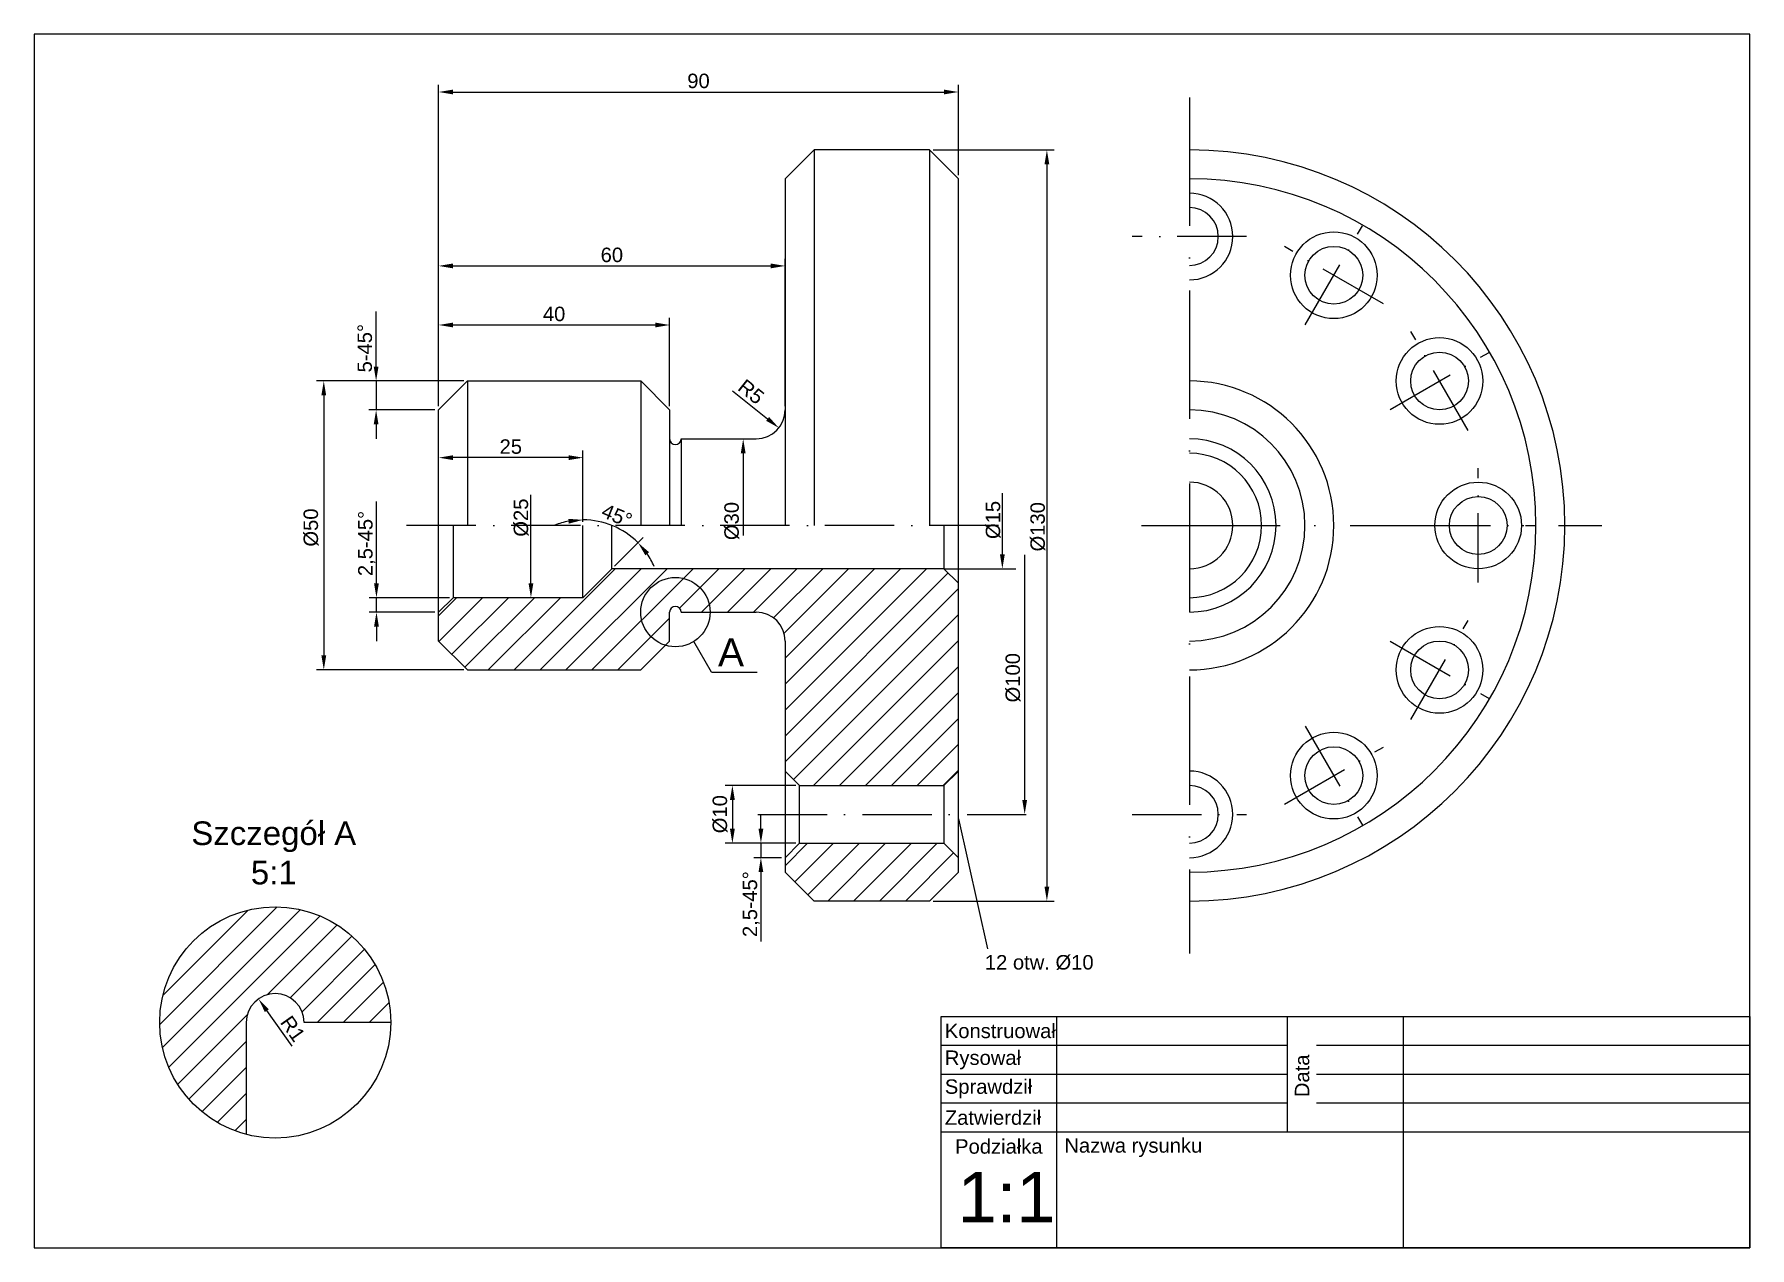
# Model space of a CAD drawing. Header units: millimetres. Extents: x 0 to 297, y 0 to 210.
import ezdxf

# ---------------------------------------------------------------- set-up
doc = ezdxf.new("R2010")
doc.units = ezdxf.units.MM
doc.linetypes.add('ACAD_ISO10W100', pattern=[18, 12, -3, 0, -3])
doc.layers.add('Linie grube', color=7, linetype='Continuous', lineweight=100)
for name, color, linetype in [('Opis', 7, 'Continuous'), ('Osie', 90, 'ACAD_ISO10W100'), ('Wymiary', 10, 'Continuous')]:
    doc.layers.add(name, color=color, linetype=linetype)
doc.styles.get("Standard").update_dxf_attribs({"font": 'arial.ttf'})
doc.dimstyles.new('ISO-25', dxfattribs={"dimtxt": 2.5, "dimasz": 2.5, "dimexe": 1.25, "dimexo": 0.625, "dimtad": 1, "dimtxsty": 'Standard', "dimcen": 2.5, "dimadec": 0, "dimazin": 0, "dimtfac": 1, "dimtmove": 0, "dimatfit": 3, "dimfxl": 1, "dimarcsym": 0})
pattern_1 = [(45, (0.0615, 209.9653), (-2.245064, 2.245064), [])]

# ---------------------------------------------------------------- blocks, each defined once
blk = doc.blocks.new('*D1')
at = {"layer": 'Defpoints', "color": 0, "transparency": 16777216}
for p in [(38.88, 43.03), (41.77, 38.94)]:
    blk.add_point(p, dxfattribs=at)
at = {"layer": 'Wymiary', "color": 0, "lineweight": -2, "transparency": 16777216}
blk.add_line((44.68, 34.82), (40.33, 40.99), dxfattribs=at)
at = {"layer": 'Wymiary', "color": 0, "transparency": 16777216}
blk.add_solid([(40.67, 41.23), (39.98, 40.75), (38.88, 43.03)], dxfattribs=at)
at = {"layer": 'Wymiary', "color": 0, "transparency": 16777216, "insert": (44.83, 37.86), "char_height": 2.5, "attachment_point": 5, "rotation": 305.2246}
blk.add_mtext('{\\fArial|b0|i0|c238|p34;R1}', dxfattribs=at)
blk = doc.blocks.new('*D6')
at = {"layer": 'Defpoints', "color": 0, "transparency": 16777216}
for p in [(110.06, 159.66), (70.06, 144.97), (110.06, 144.97)]:
    blk.add_point(p, dxfattribs=at)
at = {"layer": 'Wymiary', "color": 0, "lineweight": -2, "transparency": 16777216}
for p, q in [((70.06, 145.59), (70.06, 160.91)), ((110.06, 145.59), (110.06, 160.91)), ((72.56, 159.66), (107.56, 159.66))]:
    blk.add_line(p, q, dxfattribs=at)
at = {"layer": 'Wymiary', "color": 0, "transparency": 16777216}
for points in [[(72.56, 160.07), (72.56, 159.24), (70.06, 159.66)], [(107.56, 160.07), (107.56, 159.24), (110.06, 159.66)]]:
    blk.add_solid(points, dxfattribs=at)
at = {"layer": 'Wymiary', "color": 0, "transparency": 16777216, "insert": (90.06, 161.56), "char_height": 2.5, "attachment_point": 5}
blk.add_mtext('40', dxfattribs=at)
blk = doc.blocks.new('*D7')
at = {"layer": 'Defpoints', "color": 0, "transparency": 16777216}
for p in [(130.06, 169.88), (70.06, 144.97), (130.06, 144.97)]:
    blk.add_point(p, dxfattribs=at)
at = {"layer": 'Wymiary', "color": 0, "lineweight": -2, "transparency": 16777216}
for p, q in [((70.06, 145.59), (70.06, 171.13)), ((72.56, 169.88), (127.56, 169.88)), ((130.06, 145.59), (130.06, 171.13))]:
    blk.add_line(p, q, dxfattribs=at)
at = {"layer": 'Wymiary', "color": 0, "transparency": 16777216}
for points in [[(72.56, 170.3), (72.56, 169.46), (70.06, 169.88)], [(127.56, 170.3), (127.56, 169.46), (130.06, 169.88)]]:
    blk.add_solid(points, dxfattribs=at)
at = {"layer": 'Wymiary', "color": 0, "transparency": 16777216, "insert": (100.06, 171.78), "char_height": 2.5, "attachment_point": 5}
blk.add_mtext('60', dxfattribs=at)
blk = doc.blocks.new('*D9')
at = {"layer": 'Defpoints', "color": 0, "transparency": 16777216}
for p in [(95.06, 124.97), (101.79, 124.12), (100.06, 117.47), (95.06, 112.47), (95.06, 112.47)]:
    blk.add_point(p, dxfattribs=at)
at = {"layer": 'Wymiary', "color": 0, "lineweight": -2, "transparency": 16777216}
for p, q in [((95.06, 125.59), (95.06, 127.18)), ((100.5, 117.91), (105.47, 122.87))]:
    blk.add_line(p, q, dxfattribs=at)
for start, end in [(100.6549, 111.3098), (45, 90), (23.6902, 34.3451)]:
    blk.add_arc((95.06, 112.47), 13.46, start, end, dxfattribs=at)
at = {"layer": 'Wymiary', "color": 0, "transparency": 16777216}
for points in [[(92.53, 126.11), (92.61, 125.28), (95.06, 125.93)], [(105.86, 119.79), (106.5, 120.33), (104.58, 121.99)]]:
    blk.add_solid(points, dxfattribs=at)
at = {"layer": 'Wymiary', "color": 0, "transparency": 16777216, "insert": (100.94, 126.66), "char_height": 2.5, "attachment_point": 5, "rotation": 337.5}
blk.add_mtext('45°', dxfattribs=at)
blk = doc.blocks.new('*D10')
at = {"layer": 'Defpoints', "color": 0, "transparency": 16777216}
for p in [(125.06, 144.97), (128.97, 141.85)]:
    blk.add_point(p, dxfattribs=at)
at = {"layer": 'Wymiary', "color": 0, "lineweight": -2, "transparency": 16777216}
blk.add_line((120.92, 148.27), (127.02, 143.41), dxfattribs=at)
at = {"layer": 'Wymiary', "color": 0, "transparency": 16777216}
blk.add_solid([(127.28, 143.73), (126.76, 143.08), (128.97, 141.85)], dxfattribs=at)
at = {"layer": 'Wymiary', "color": 0, "transparency": 16777216, "insert": (124.17, 148.1), "char_height": 2.5, "attachment_point": 5, "rotation": 321.4664}
blk.add_mtext('R5', dxfattribs=at)
blk = doc.blocks.new('*D11')
at = {"layer": 'Defpoints', "color": 0, "transparency": 16777216}
for p in [(160.06, 199.98), (160.06, 184.97), (70.06, 144.97)]:
    blk.add_point(p, dxfattribs=at)
at = {"layer": 'Wymiary', "color": 0, "lineweight": -2, "transparency": 16777216}
for p, q in [((70.06, 145.59), (70.06, 201.23)), ((72.56, 199.98), (157.56, 199.98)), ((160.06, 185.59), (160.06, 201.23))]:
    blk.add_line(p, q, dxfattribs=at)
at = {"layer": 'Wymiary', "color": 0, "transparency": 16777216}
for points in [[(72.56, 200.4), (72.56, 199.57), (70.06, 199.98)], [(157.56, 200.4), (157.56, 199.57), (160.06, 199.98)]]:
    blk.add_solid(points, dxfattribs=at)
at = {"layer": 'Wymiary', "color": 0, "transparency": 16777216, "insert": (115.06, 201.89), "char_height": 2.5, "attachment_point": 5}
blk.add_mtext('90', dxfattribs=at)

msp = doc.modelspace()

# ---------------------------------------------------------------- hatches: boundary and pattern name
h = msp.add_hatch()
h.set_pattern_fill('ANSI31', color=256)
h.set_pattern_definition(pattern_1)
h.paths.add_polyline_path([(160.061, 114.965), (157.561, 117.465), (100.061, 117.465), (95.061, 112.465), (72.561, 112.465), (70.061, 109.965), (70.061, 104.965), (75.061, 99.965), (105.061, 99.965), (110.061, 104.965), (110.061, 109.965, -1), (112.061, 109.965), (125.061, 109.965, -0.4142136), (130.061, 104.965), (130.061, 82.465), (132.561, 79.965), (157.561, 79.965), (160.061, 82.465)])
h.paths.add_polyline_path([(132.561, 69.965), (130.061, 67.465), (130.061, 64.965), (135.061, 59.965), (155.061, 59.965), (160.061, 64.965), (160.061, 67.465), (157.561, 69.965)])
h = msp.add_hatch()
h.set_pattern_fill('ANSI31', color=256)
h.set_pattern_definition(pattern_1)
h.paths.add_polyline_path([(61.767, 38.945, 1), (21.767, 38.945, 0.3419987), (36.767, 19.58), (36.767, 38.945, -1), (46.767, 38.945)])

# ---------------------------------------------------------------- linework, layer by layer
for p, q in [((0.061, 209.965), (0.061, -0.035)), ((297.061, 209.965), (0.061, 209.965)), ((297.061, -0.035), (297.061, 209.965)), ((135.061, 189.965), (130.061, 184.965)), ((155.061, 189.965), (135.061, 189.965)), ((135.061, 189.965), (135.061, 124.965)), ((160.061, 184.965), (155.061, 189.965)), ((155.061, 189.965), (155.061, 124.965)), ((130.061, 184.965), (130.061, 124.965)), ((160.061, 64.965), (160.061, 184.965)), ((75.061, 149.965), (70.061, 144.965)), ((75.061, 149.965), (105.061, 149.965)), ((75.061, 149.965), (75.061, 124.965)), ((110.061, 144.965), (105.061, 149.965)), ((105.061, 149.965), (105.061, 124.965)), ((70.061, 104.965), (70.061, 144.965)), ((110.061, 144.965), (110.061, 124.965)), ((112.061, 139.965), (125.061, 139.965)), ((112.061, 139.965), (112.061, 124.965)), ((72.561, 124.965), (72.561, 112.465)), ((95.061, 112.465), (95.061, 124.965)), ((100.061, 117.465), (100.061, 124.965)), ((157.561, 124.965), (157.561, 117.465)), ((100.061, 117.465), (95.061, 112.465)), ((157.561, 117.465), (100.061, 117.465)), ((157.561, 117.465), (160.061, 114.965)), ((72.561, 112.465), (70.061, 109.965)), ((95.061, 112.465), (72.561, 112.465)), ((110.061, 104.965), (110.061, 109.965)), ((112.061, 109.965), (125.061, 109.965)), ((70.061, 104.965), (75.061, 99.965)), ((110.061, 104.965), (105.061, 99.965)), ((130.061, 104.965), (130.061, 64.965)), ((75.061, 99.965), (105.061, 99.965)), ((130.061, 82.465), (132.561, 79.965)), ((157.561, 79.965), (160.061, 82.465)), ((160.061, 82.465), (160.061, 82.465)), ((132.561, 79.965), (157.561, 79.965)), ((132.561, 69.965), (132.561, 79.965)), ((157.561, 79.965), (157.561, 69.965)), ((132.561, 69.965), (130.061, 67.465)), ((132.561, 69.965), (157.561, 69.965)), ((157.561, 69.965), (160.061, 67.465)), ((160.061, 67.465), (160.061, 67.465)), ((130.061, 64.965), (135.061, 59.965)), ((160.061, 64.965), (155.061, 59.965)), ((155.061, 59.965), (135.061, 59.965)), ((36.767, 38.945), (36.767, 19.58)), ((61.767, 38.945), (46.767, 38.945)), ((0.061, -0.035), (297.061, -0.035))]:
    msp.add_line(p, q)
at = {"color": 5}
for p, q in [((130.061, 82.465), (130.061, 82.465)), ((130.061, 67.465), (130.061, 67.465))]:
    msp.add_line(p, q, dxfattribs=at)
for centre, radius in [((225.061, 168.267), 7.5), ((225.061, 168.267), 5), ((243.363, 149.965), 7.5), ((243.363, 149.965), 5), ((250.061, 124.965), 7.5), ((250.061, 124.965), 5), ((243.363, 99.965), 7.5), ((243.363, 99.965), 5), ((225.061, 81.664), 7.5), ((225.061, 81.664), 5), ((41.767, 38.945), 20)]:
    msp.add_circle(centre, radius)
for centre, radius, start, end in [((200.061, 124.965), 65, 270, 90), ((200.061, 124.965), 60, 270, 90), ((200.061, 174.965), 7.5, 270, 90), ((200.061, 174.965), 5, 270, 90), ((200.061, 124.965), 25, 270, 90), ((125.061, 144.965), 5, 270, 0), ((200.061, 124.965), 20, 270, 90), ((111.061, 139.965), 1, 180, 0), ((200.061, 124.965), 15, 270, 90), ((200.061, 124.965), 12.5, 270, 90), ((200.061, 124.965), 7.5, 270, 90), ((111.061, 109.965), 1, 0, 180), ((125.061, 104.965), 5, 0, 90), ((200.061, 74.965), 7.5, 270, 90), ((200.061, 74.965), 5, 270, 90), ((41.767, 38.945), 5, 0, 180)]:
    msp.add_arc(centre, radius, start, end)
at = {"layer": 'Opis'}
for p, q in [((157.061, -0.035), (157.061, 39.965)), ((157.061, 39.965), (297.061, 39.965)), ((177.061, 39.965), (177.061, -0.035)), ((217.061, 19.965), (217.061, 39.965)), ((237.061, 39.965), (237.061, -0.035)), ((297.061, 39.965), (297.061, -0.035)), ((217.061, 34.965), (157.061, 34.965)), ((297.061, 34.965), (222.061, 34.965)), ((217.061, 29.965), (157.061, 29.965)), ((217.061, 29.965), (157.061, 29.965)), ((297.061, 29.965), (222.061, 29.965)), ((217.061, 24.965), (157.061, 24.965)), ((297.061, 24.965), (222.061, 24.965)), ((297.061, 19.965), (157.061, 19.965)), ((297.061, -0.035), (157.061, -0.035))]:
    msp.add_line(p, q, dxfattribs=at)
at = {"layer": 'Osie', "color": 2, "ltscale": 1.85}
msp.add_line((200.061, 199.038), (200.061, 50.893), dxfattribs=at)
at = {"layer": 'Osie', "color": 2}
for p, q in [((220.116, 159.7), (230.011, 176.839)), ((209.956, 174.965), (190.167, 174.965)), ((233.631, 163.319), (216.492, 173.214)), ((248.31, 141.396), (238.415, 158.535)), ((234.796, 145.019), (251.935, 154.914)), ((250.061, 115.07), (250.061, 134.86)), ((167.014, 124.965), (62.014, 124.965)), ((240.17, 124.965), (259.96, 124.965)), ((238.415, 91.396), (248.31, 108.535)), ((234.796, 104.911), (251.935, 95.016)), ((220.116, 90.231), (230.011, 73.092)), ((216.492, 76.717), (233.631, 86.612)), ((125.348, 74.965), (165.44, 74.965)), ((190.167, 74.965), (209.956, 74.965))]:
    msp.add_line(p, q, dxfattribs=at)
at = {"layer": 'Osie', "color": 2, "ltscale": 2}
msp.add_line((191.763, 124.965), (271.464, 124.965), dxfattribs=at)
at = {"layer": 'Wymiary', "color": 5}
for p, q in [((155.686, 189.965), (176.629, 189.965)), ((175.379, 187.465), (175.379, 62.465)), ((59.241, 154.965), (59.241, 161.968)), ((59.241, 152.465), (59.241, 154.965)), ((74.436, 149.965), (48.934, 149.965)), ((74.436, 149.965), (57.991, 149.965)), ((59.241, 149.965), (59.241, 144.965)), ((50.184, 147.465), (50.184, 102.465)), ((69.436, 144.965), (57.991, 144.965)), ((59.241, 142.465), (59.241, 139.965)), ((92.561, 136.696), (72.561, 136.696)), ((95.061, 125.59), (95.061, 137.946)), ((122.799, 137.465), (122.799, 123.219)), ((59.301, 123.328), (59.301, 129.116)), ((86.046, 125.429), (86.046, 130.272)), ((167.671, 119.965), (167.671, 130.553)), ((86.046, 114.965), (86.046, 125.429)), ((59.301, 114.965), (59.301, 123.328)), ((171.535, 77.465), (171.535, 119.896)), ((157.561, 117.465), (169.986, 117.465)), ((71.936, 112.465), (58.051, 112.465)), ((69.436, 109.965), (58.051, 109.965)), ((59.301, 109.965), (59.301, 112.465)), ((59.301, 107.465), (59.301, 104.965)), ((117.322, 99.566), (114.252, 104.884)), ((74.436, 99.965), (48.934, 99.965)), ((117.322, 99.566), (125.223, 99.566)), ((131.936, 79.965), (119.677, 79.965)), ((120.927, 77.465), (120.927, 72.465)), ((125.865, 72.465), (125.865, 74.965)), ((165.44, 74.965), (171.788, 74.965)), ((160.061, 74.186), (165.071, 51.704)), ((131.936, 69.965), (119.677, 69.965)), ((131.936, 69.965), (124.615, 69.965)), ((125.865, 69.965), (125.865, 67.465)), ((129.436, 67.465), (124.615, 67.465)), ((125.865, 64.965), (125.865, 56.602)), ((155.686, 59.965), (176.629, 59.965)), ((125.865, 56.602), (125.865, 52.947))]:
    msp.add_line(p, q, dxfattribs=at)
msp.add_circle((111.061, 109.965), 6, dxfattribs=at)
for points in [[(175.795, 187.465), (174.962, 187.465), (175.379, 189.965)], [(59.658, 152.465), (58.824, 152.465), (59.241, 149.965)], [(50.6, 147.465), (49.767, 147.465), (50.184, 149.965)], [(59.658, 142.465), (58.824, 142.465), (59.241, 144.965)], [(123.216, 137.465), (122.383, 137.465), (122.799, 139.965)], [(72.561, 137.113), (72.561, 136.279), (70.061, 136.696)], [(92.561, 137.113), (92.561, 136.279), (95.061, 136.696)], [(168.088, 119.965), (167.254, 119.965), (167.671, 117.465)], [(59.717, 114.965), (58.884, 114.965), (59.301, 112.465)], [(86.463, 114.965), (85.629, 114.965), (86.046, 112.465)], [(59.717, 107.465), (58.884, 107.465), (59.301, 109.965)], [(50.6, 102.465), (49.767, 102.465), (50.184, 99.965)], [(121.343, 77.465), (120.51, 77.465), (120.927, 79.965)], [(171.952, 77.465), (171.118, 77.465), (171.535, 74.965)], [(121.343, 72.465), (120.51, 72.465), (120.927, 69.965)], [(126.282, 72.465), (125.449, 72.465), (125.865, 69.965)], [(126.282, 64.965), (125.449, 64.965), (125.865, 67.465)], [(175.795, 62.465), (174.962, 62.465), (175.379, 59.965)]]:
    msp.add_solid(points, dxfattribs=at)

# ---------------------------------------------------------------- texts
at = {"insert": (5.694, 73.739), "char_height": 4.08563, "attachment_point": 1}
msp.add_mtext_dynamic_manual_height_columns('\\pxqc;{\\fArial|b0|i0|c238|p34;Szczegół A\\P5:1}', width=71.65258, gutter_width=20.428, heights=[0], dxfattribs=at)
at = {"layer": 'Linie grube', "insert": (159.921, 13.092), "char_height": 8.71618, "attachment_point": 1}
msp.add_mtext_dynamic_manual_height_columns('{\\fArial|b0|i0|c238|p34;1:1}', width=42.7627, gutter_width=43.581, heights=[0], dxfattribs=at)
at = {"layer": 'Opis', "char_height": 2.5}
for s, width, insert, attachment_point in [('\\pxql;{\\fArial|b0|i0|c238|p34;Konstruował}', 20, (167.71, 37.465), 5), ('\\pxql;{\\fArial|b0|i0|c238|p34;Rysował}', 20, (167.71, 32.465), 5), ('\\pxql;{\\fArial|b0|i0|c238|p34;Sprawdził}', 20, (167.71, 27.465), 5), ('\\pxql;{\\fArial|b0|i0|c238|p34;Zatwierdził}', 20, (167.71, 22.465), 5), ('\\pxqc;{\\fArial|b0|i0|c238|p34;Podziałka}', 20, (167.061, 17.465), 5), ('{\\fArial|b0|i0|c238|p34;Nazwa rysunku}', 23.75501, (178.406, 18.907), 1)]:
    msp.add_mtext_dynamic_manual_height_columns(s, width=width, gutter_width=12.5, heights=[0], dxfattribs=dict(at, insert=insert, attachment_point=attachment_point))
at = {"layer": 'Opis', "insert": (218.301, 26.018), "char_height": 2.5, "attachment_point": 1, "rotation": 90}
msp.add_mtext_dynamic_manual_height_columns('{\\fArial|b0|i0|c238|p34;Data}', width=5.7735, gutter_width=12.5, heights=[0], dxfattribs=at)
at = {"layer": 'Wymiary', "color": 5, "char_height": 2.5, "attachment_point": 5, "rotation": 90}
for s, insert in [('5{\\fArial|b0|i0|c238|p34;-45}%%D', (57.291, 155.641)), ('%%C50', (47.978, 124.602)), ('%%C{\\fArial|b0|i0|c238|p34;25}', (84.354, 126.318)), ('%%C{\\fArial|b0|i0|c238|p34;30}', (120.828, 125.729)), ('%%C{\\fArial|b0|i0|c238|p34;15}', (166.09, 125.911)), ('%%C130', (173.819, 124.731)), ('2,5{\\fArial|b0|i0|c238|p34;-45}%%D', (57.607, 121.844)), ('%%C{\\fArial|b0|i0|c238|p34;100}', (169.515, 98.603)), ('%%C10', (118.799, 74.989))]:
    msp.add_mtext(s, dxfattribs=dict(at, insert=insert))
at = {"layer": 'Wymiary', "color": 5, "insert": (82.561, 138.597), "char_height": 2.5, "attachment_point": 5}
msp.add_mtext('25', dxfattribs=at)
at = {"layer": 'Wymiary', "color": 5, "attachment_point": 1}
for s, width, gutter_width, heights, insert, char_height in [('{\\fArial|b0|i0|c238|p34;A}', 9.51087, 24.167, [0], (118.439, 105.43), 4.83344), ('{\\fArial|b0|i0|c238|p34;12 otw. }%%C{\\fArial|b0|i0|c238|p34;10}', 22.00347, 12.5, [7.194], (164.641, 50.608), 2.5)]:
    msp.add_mtext_dynamic_manual_height_columns(s, width=width, gutter_width=gutter_width, heights=heights, dxfattribs=dict(at, insert=insert, char_height=char_height))
at = {"layer": 'Wymiary', "color": 5, "insert": (124.09, 59.425), "char_height": 2.5, "width": 16.30392, "attachment_point": 5, "rotation": 90}
msp.add_mtext('2,5{\\fArial|b0|i0|c238|p34;\\H1.08333x;-\\H0.92308x;45}%%D', dxfattribs=at)

# ---------------------------------------------------------------- dimensions: what is measured, and where the dimension line sits
at = {"layer": 'Wymiary', "color": 5}
for base, p2, picture, middle in [((160.061, 199.984), (160.061, 184.965), '*D11', (115.061, 201.886)), ((130.061, 169.879), (130.061, 144.965), '*D7', (100.061, 171.781)), ((110.061, 159.658), (110.061, 144.965), '*D6', (90.061, 161.56))]:
    dim = msp.add_linear_dim(base=base, p1=(70.061, 144.965), p2=p2, dimstyle='ISO-25', dxfattribs=at)
    dim.commit()
    dim.dimension.update_dxf_attribs({"geometry": picture, "text_midpoint": middle})
dim = msp.add_radius_dim(center=(125.061, 144.965), mpoint=(128.973, 141.85), dimstyle='ISO-25', dxfattribs=at)
dim.commit()
dim.dimension.update_dxf_attribs({"geometry": '*D10', "text_midpoint": (122.989, 146.616), "dimtype": 164})
dim = msp.add_angular_dim_2l(base=(101.793, 124.125), line1=((100.061, 117.465), (95.061, 112.465)), line2=((95.061, 112.465), (95.061, 124.965)), dimstyle='ISO-25', dxfattribs=at)
dim.commit()
dim.dimension.update_dxf_attribs({"geometry": '*D9', "text_midpoint": (100.939, 126.655)})
dim = msp.add_radius_dim(center=(41.767, 38.945), mpoint=(38.883, 43.029), text='{\\fArial|b0|i0|c238|p34;R1}', dimstyle='ISO-25', dxfattribs=at)
dim.commit()
dim.dimension.update_dxf_attribs({"geometry": '*D1', "text_midpoint": (43.296, 36.78), "dimtype": 164})

doc.saveas('drawing.dxf')
